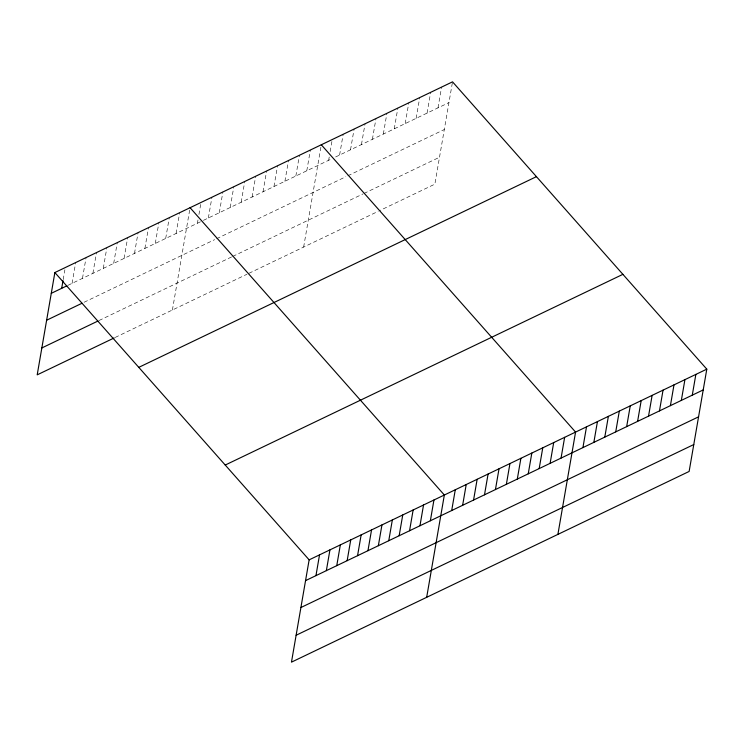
<?xml version="1.0" encoding="UTF-8"?>
<svg xmlns="http://www.w3.org/2000/svg" width="744" height="744" viewBox="0 0 744 744"><rect width="100%" height="100%" fill="white"/><g stroke="black" fill="none" stroke-linecap="round" stroke-linejoin="round"><path stroke-width="0.56" stroke-dasharray="3.72 2.79" d="M63.194 279.586L64.895 269.747M72.084 283.343L75.674 262.576M82.482 278.358L86.072 257.582M92.888 273.373L96.469 252.597M103.286 268.379L106.876 247.613M113.683 263.395L117.273 242.618M124.081 258.41L127.67 237.634M134.487 253.416L138.077 232.649M144.885 248.431L148.475 227.664M155.282 243.446L158.872 222.67M165.689 238.452L169.279 217.685M176.086 233.467L179.676 212.7M172.403 310.016L190.073 207.706M197.42 223.237L197.988 219.954M198.936 214.495L201.01 202.461M208.357 217.992L211.947 197.225M219.294 212.747L222.884 191.98M230.231 207.502L233.821 186.735M241.168 202.256L244.757 181.49M252.104 197.011L255.685 176.244M263.032 191.775L266.622 170.999M273.969 186.53L277.558 165.754M284.906 181.285L288.495 160.509M295.842 176.04L299.432 155.263M306.779 170.795L310.369 150.018M303.636 247.082L321.306 144.782M328.653 160.304L329.22 157.021M330.159 151.562L332.243 139.537M339.589 155.059L343.17 134.292M350.517 149.814L354.107 129.047M361.454 144.569L365.044 123.802M372.391 139.323L375.98 118.556M383.327 134.087L386.917 113.311M394.264 128.842L397.854 108.066M405.201 123.597L408.791 102.821M416.138 118.352L419.728 97.576M427.075 113.107L430.655 92.34M438.002 107.861L441.592 87.095M452.343 82.937L434.859 184.149L380.184 210.366M67.927 285.343L202.396 220.856M203.391 220.373L331.629 158.872M335.609 156.965L448.939 102.616M84.072 302.269L214.644 239.652M216.634 238.703L345.876 176.719M347.867 175.77L444.298 129.521M99.045 320.515L231.728 256.885M232.723 256.41L362.96 193.952M363.956 193.477L439.509 157.244M115.199 337.441L246.962 274.257M248.952 273.299L378.194 211.324"/><path stroke-width="1.12" d="M54.87 272.546L309.141 559.851L291.471 662.151L689.13 471.454L706.8 369.154L452.529 81.849L54.87 272.546L37.2 374.846L114.167 337.943M61.687 288.328L63.008 280.683M315.949 575.633L319.539 554.866M326.356 570.648L329.945 549.881M336.753 565.663L340.343 544.887M347.15 560.669L350.74 539.902M357.557 555.684L361.138 534.917M367.954 550.7L371.544 529.923M378.352 545.715L381.942 524.939M388.759 540.721L392.339 519.954M399.156 535.736L402.746 514.96M409.553 530.751L413.143 509.975M419.96 525.757L423.541 504.99M430.358 520.772L433.947 500.005M426.675 597.311L444.345 495.011L190.073 207.706M451.692 510.542L455.282 489.766M462.629 505.297L466.218 484.521M473.565 500.052L477.155 479.285M484.502 494.806L488.083 474.04M495.439 489.561L499.019 468.794M506.366 484.316L509.956 463.549M517.303 479.071L520.893 458.304M528.24 473.826L531.83 453.059M539.177 468.59L542.767 447.814M550.114 463.345L553.703 442.568M561.05 458.099L564.64 437.323M557.898 534.387L575.568 432.078L321.306 144.782M582.924 447.609L586.505 426.842M593.851 442.364L597.441 421.597M604.788 437.119L608.378 416.352M615.725 431.873L619.315 411.107M626.662 426.628L630.252 405.861M637.599 421.383L641.189 400.616M648.536 416.147L652.125 395.371M659.472 410.902L663.053 390.126M670.409 405.657L673.99 384.881M681.337 400.412L684.926 379.635M692.273 395.166L695.863 374.39M51.28 293.322L66.886 285.836M46.639 320.227L81.998 303.264M41.85 347.941L98.013 321.008M138.784 367.359L536.443 176.654M225.227 465.047L622.895 274.341M309.141 559.851L706.8 369.154M305.552 580.627L703.21 389.921M300.901 607.532L698.57 416.826M296.121 635.246L693.78 444.549"/></g></svg>
